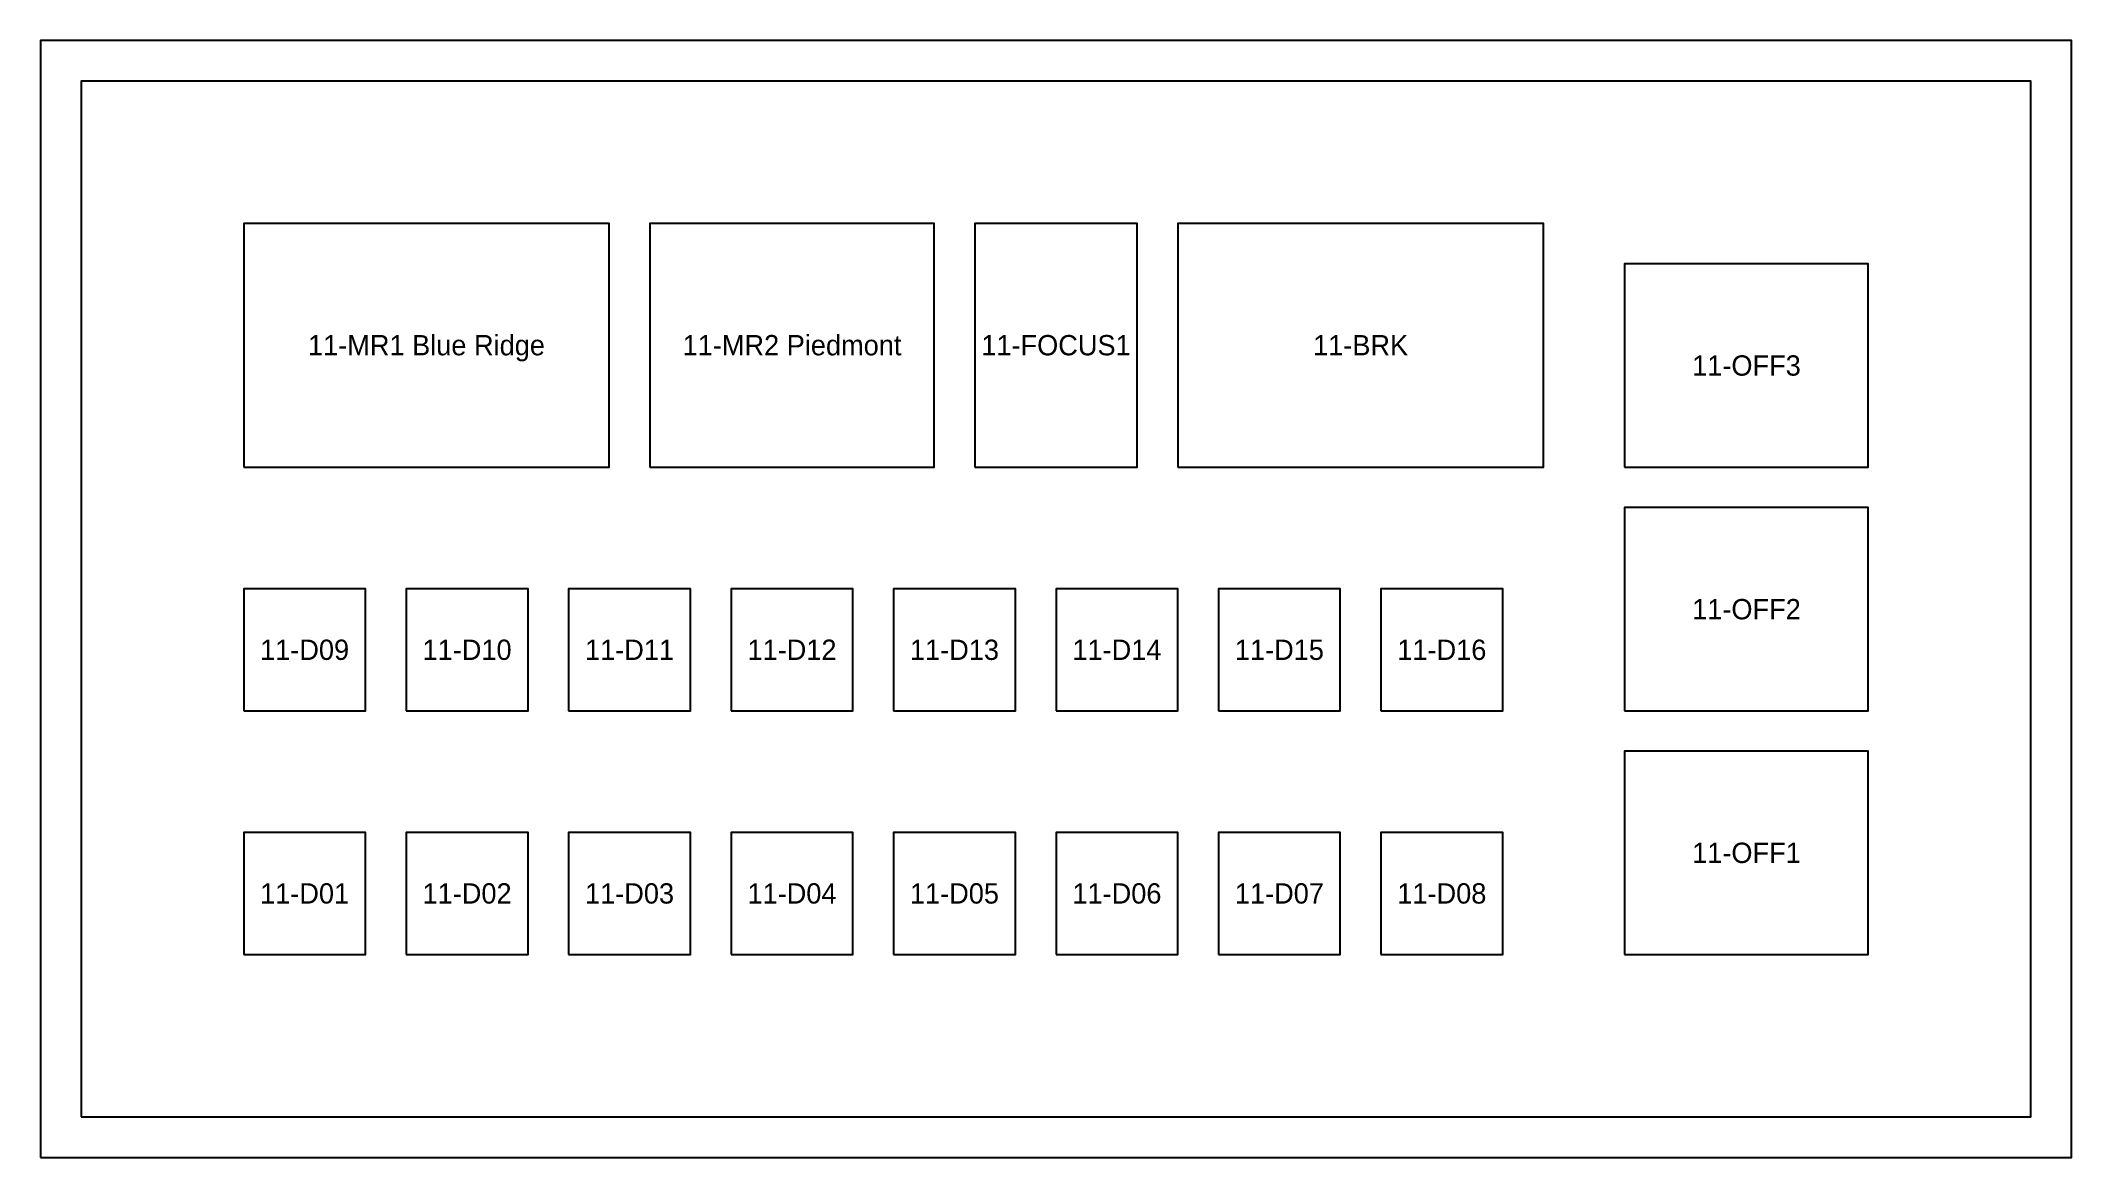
# Model space of a CAD drawing. Header units: feet. Extents: x 0 to 100, y 0 to 55.
import ezdxf
from ezdxf.enums import TextEntityAlignment as Align

# ---------------------------------------------------------------- set-up
doc = ezdxf.new("R2010")
doc.units = ezdxf.units.FT
for name, color, linetype in [('A-Area-Iden', 2, 'Continuous'), ('A-Area-Space', 5, 'Continuous'), ('ASF', 1, 'Continuous'), ('GSFI', 3, 'Continuous')]:
    doc.layers.add(name, color=color, linetype=linetype)

msp = doc.modelspace()

# ---------------------------------------------------------------- linework, layer by layer
at = {"layer": 'A-Area-Space'}
for points in [[(10, 34), (28, 34), (28, 46), (10, 46)], [(30, 34), (44, 34), (44, 46), (30, 46)], [(46, 34), (54, 34), (54, 46), (46, 46)], [(56, 34), (74, 34), (74, 46), (56, 46)], [(78, 34), (90, 34), (90, 44), (78, 44)], [(78, 22), (90, 22), (90, 32), (78, 32)], [(10, 22), (16, 22), (16, 28), (10, 28)], [(18, 22), (24, 22), (24, 28), (18, 28)], [(26, 22), (32, 22), (32, 28), (26, 28)], [(34, 22), (40, 22), (40, 28), (34, 28)], [(42, 22), (48, 22), (48, 28), (42, 28)], [(50, 22), (56, 22), (56, 28), (50, 28)], [(58, 22), (64, 22), (64, 28), (58, 28)], [(66, 22), (72, 22), (72, 28), (66, 28)], [(78, 10), (90, 10), (90, 20), (78, 20)], [(10, 10), (16, 10), (16, 16), (10, 16)], [(18, 10), (24, 10), (24, 16), (18, 16)], [(26, 10), (32, 10), (32, 16), (26, 16)], [(34, 10), (40, 10), (40, 16), (34, 16)], [(42, 10), (48, 10), (48, 16), (42, 16)], [(50, 10), (56, 10), (56, 16), (50, 16)], [(58, 10), (64, 10), (64, 16), (58, 16)], [(66, 10), (72, 10), (72, 16), (66, 16)]]:
    msp.add_lwpolyline(points, close=True, dxfattribs=at)
at = {"layer": 'ASF'}
msp.add_lwpolyline([(0, 0), (100, 0), (100, 55), (0, 55)], close=True, dxfattribs=at)
at = {"layer": 'GSFI'}
msp.add_lwpolyline([(2, 2), (98, 2), (98, 53), (2, 53)], close=True, dxfattribs=at)

# ---------------------------------------------------------------- texts
at = {"layer": 'A-Area-Iden'}
for s, p in [('11-MR1 Blue Ridge', (19, 40)), ('11-MR2 Piedmont', (37, 40)), ('11-FOCUS1', (50, 40)), ('11-BRK', (65, 40)), ('11-OFF3', (84, 39)), ('11-OFF2', (84, 27)), ('11-D09', (13, 25)), ('11-D10', (21, 25)), ('11-D11', (29, 25)), ('11-D12', (37, 25)), ('11-D13', (45, 25)), ('11-D14', (53, 25)), ('11-D15', (61, 25)), ('11-D16', (69, 25)), ('11-OFF1', (84, 15)), ('11-D01', (13, 13)), ('11-D02', (21, 13)), ('11-D03', (29, 13)), ('11-D04', (37, 13)), ('11-D05', (45, 13)), ('11-D06', (53, 13)), ('11-D07', (61, 13)), ('11-D08', (69, 13))]:
    msp.add_text(s, height=1, dxfattribs=at).set_placement(p, align=Align.MIDDLE_CENTER)

doc.saveas('drawing.dxf')
